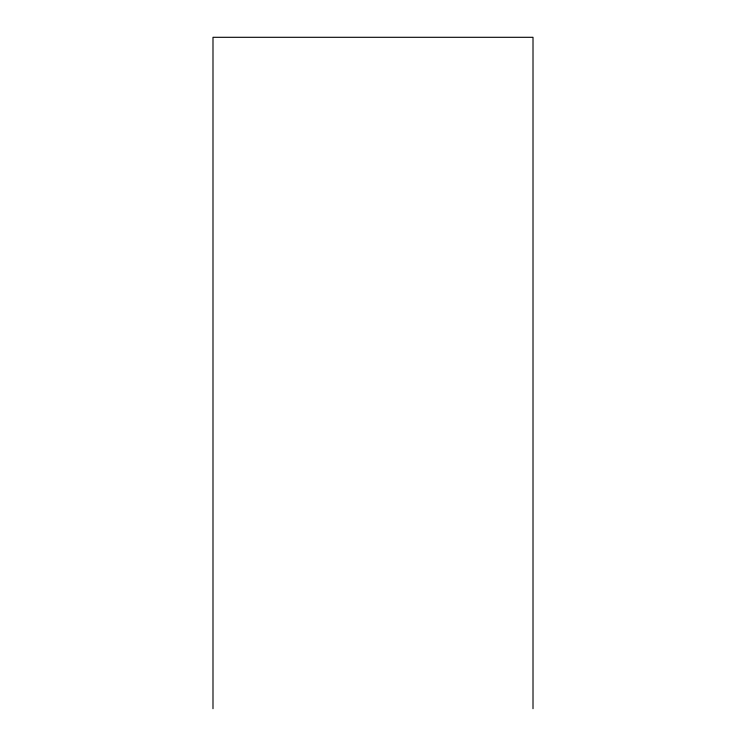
<?xml version="1.0" encoding="UTF-8"?>
<svg xmlns="http://www.w3.org/2000/svg" width="746" height="746" viewBox="0 0 746 746"><rect width="100%" height="100%" fill="white"/><g stroke="black" fill="none" stroke-linecap="round" stroke-linejoin="round"><path stroke-width="1.12" d="M533.008 708.7L533.008 37.3L212.992 37.3L212.992 708.7"/></g></svg>
